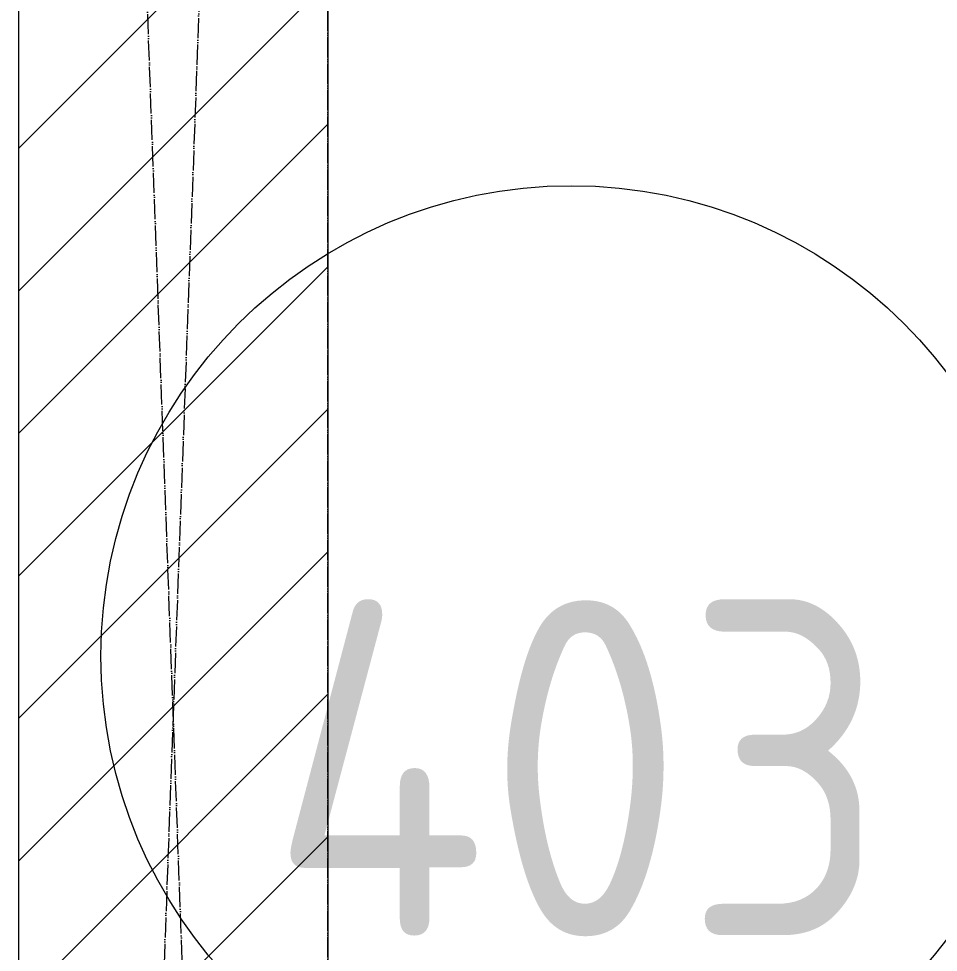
# Model space of a CAD drawing. Header units: millimetres. Extents: x -10051 to 73829, y -4843 to 44223.
# Drawn here: x 35635 to 36319, y 5232 to 5927 of the extents above; entities that cross this region are included whole.
import ezdxf

# ---------------------------------------------------------------- set-up
doc = ezdxf.new("R2010")
doc.units = ezdxf.units.MM
doc.linetypes.add('ADSK_Штрихпунктирная 2 точки_ш15 п1_5 п1_5 п1_5', pattern=[19.5, 15, -1.5, 0, -1.5, 0, -1.5])
doc.layers.add('Линии', color=7, linetype='Continuous', lineweight=9, true_color=0x00a600)
for name, color, linetype, lineweight in [('Марки помещений', 7, 'Continuous', 20), ('Потолки', 7, 'Continuous', 9), ('Потолки штриховка', 7, 'Continuous', 9)]:
    doc.layers.add(name, color=color, linetype=linetype, lineweight=lineweight)
doc.styles.add('GOST Common_1', font='GOST_Common.ttf', dxfattribs={"width": 0.9, "height": 250})

# ---------------------------------------------------------------- blocks, each defined once
blk = doc.blocks.new('ADSK_Марка_Помещение_ОдноЗначение - Номер-159740-План потолков 4-го этажа')
at = {"layer": 'Марки помещений'}
blk.add_circle((0, 0), 3.5, dxfattribs=at)

msp = doc.modelspace()

# ---------------------------------------------------------------- hatches: boundary and pattern name
at = {"layer": 'Потолки штриховка', "lineweight": 18, "true_color": 0x787878}
h = msp.add_hatch(dxfattribs=at)
h.set_pattern_fill('FP_47', color=8, style=0, pattern_type=2)
h.set_pattern_definition([(45, (0, 0), (-53.03301, 53.03301), [])])
h.paths.add_polyline_path([(35864.835, 4815.238), (35864.835, 8216.238), (35634.835, 8216.238), (35634.835, 4815.238)])

# ---------------------------------------------------------------- linework, layer by layer
at = {"layer": 'Линии', "color": 7, "linetype": 'ADSK_Штрихпунктирная 2 точки_ш15 п1_5 п1_5 п1_5'}
for p, q in [((35864.835, 8565.209), (35634.835, 2253.428)), ((35864.835, 2253.428), (35634.835, 8565.209)), ((35864.835, 2253.428), (35864.835, 8565.209))]:
    msp.add_line(p, q, dxfattribs=at)
at = {"layer": 'Потолки'}
for p, q in [((35634.835, 4815.238), (35634.835, 8216.238)), ((35864.835, 8216.238), (35864.835, 4815.238))]:
    msp.add_line(p, q, dxfattribs=at)

# ---------------------------------------------------------------- block references
at = {"layer": 'Марки помещений', "xscale": 99.99999999999993, "yscale": 99.99999999999993, "zscale": 99.99999999999993}
msp.add_blockref('ADSK_Марка_Помещение_ОдноЗначение - Номер-159740-План потолков 4-го этажа', (36046.039, 5452.42), dxfattribs=at)

# ---------------------------------------------------------------- texts
at = {"layer": 'Марки помещений', "lineweight": 9, "insert": (36051.431, 5368.839), "char_height": 250, "width": 505.8, "attachment_point": 5, "line_spacing_factor": 1.022766, "style": 'GOST Common_1'}
msp.add_mtext('\\pt450,900,1350,1800,2250,2700,3150,3600,4050,4500,4950,5400,5850,6300,6750,7200,7650,8100,8550,9000,9450,9900,10350,10800,11250,11700,12150,12600,13050,13500,13950,14400;403', dxfattribs=at)

doc.saveas('drawing.dxf')
